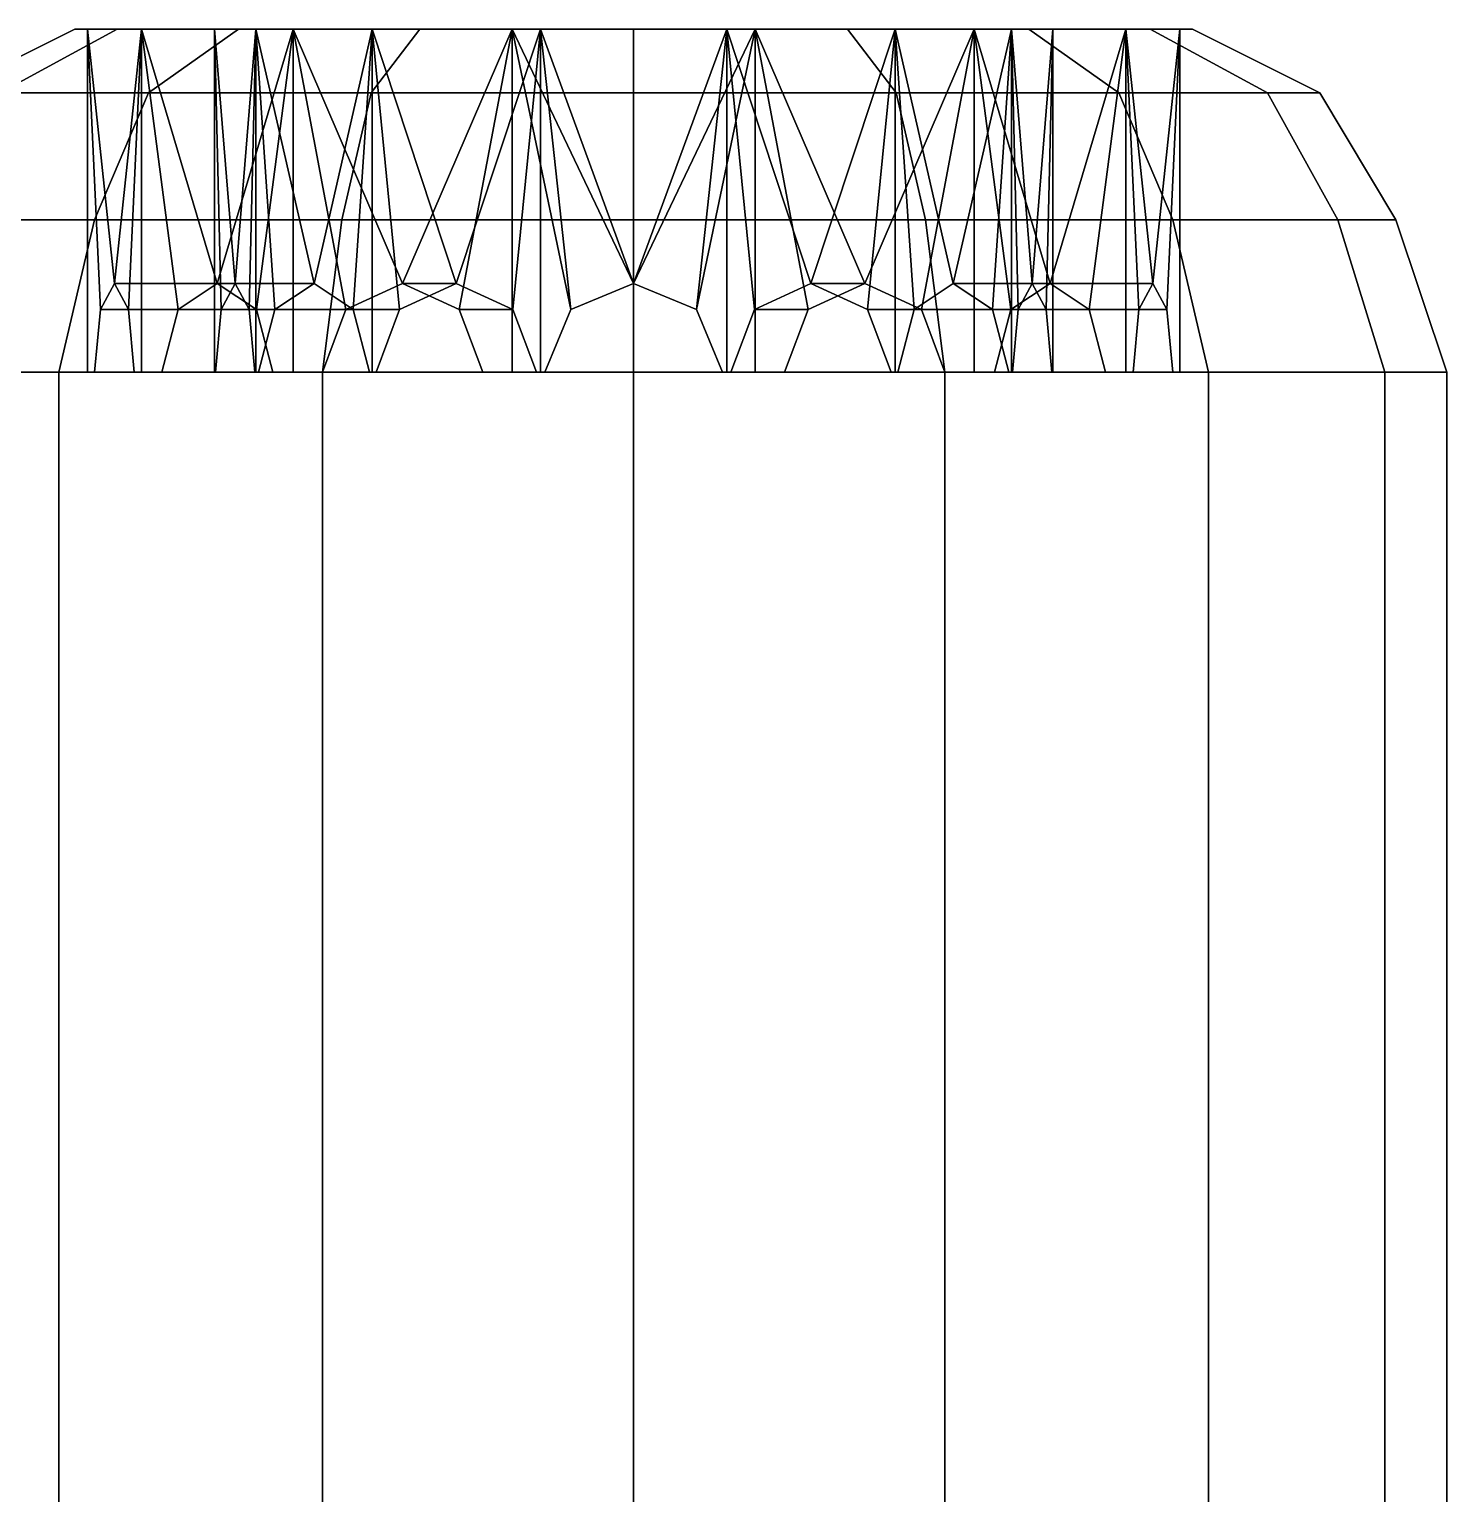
# Model space of a CAD drawing. Extents: x -1.65 to 1.65, y -4.49 to 4.29.
# Drawn here: x -0.476 to 0.64, y 3.137 to 4.29 of the extents above; entities that cross this region are included whole.
import ezdxf

# ---------------------------------------------------------------- set-up
doc = ezdxf.new("R2010")
doc.units = 0
doc.layers.get('0').update_dxf_attribs({"linetype": 'CONTINUOUS'})

msp = doc.modelspace()

# ---------------------------------------------------------------- linework, layer by layer
for points in [[(-0.4989, 4.24, -0.2066), (-0.54, 4.24), (-0.44, 4.29), (-0.4065, 4.29, -0.1684)], [(-0.54, 4.24), (-0.4989, 4.24, 0.2066), (-0.4065, 4.29, 0.1684), (-0.44, 4.29)], [(-0.3818, 4.24, -0.3818), (-0.4989, 4.24, -0.2066), (-0.4065, 4.29, -0.1684), (-0.3111, 4.29, -0.3111)], [(-0.4989, 4.24, 0.2066), (-0.3818, 4.24, 0.3818), (-0.3111, 4.29, 0.3111), (-0.4065, 4.29, 0.1684)], [(-0.44, 4.29), (-0.4065, 4.29, 0.1684), (-0.3874, 4.29, 0.1866), (-0.43, 4.29)], [(-0.4065, 4.29, -0.1684), (-0.44, 4.29), (-0.43, 4.29), (-0.3874, 4.29, -0.1866)], [(-0.3874, 4.29, 0.1866), (-0.4087, 4.09, 0.0933), (-0.4087, 4.09, 0.0933), (-0.43, 4.29)], [(-0.4087, 4.09, 0.0933), (-0.4197, 4.0695, 0.045), (-0.4197, 4.0695, 0.045), (-0.43, 4.29)], [(-0.4197, 4.0695, 0.045), (-0.4243, 4.02, 0.025), (-0.43, 4.02), (-0.43, 4.29)], [(-0.43, 4.29), (-0.4197, 4.0695, -0.045), (-0.4197, 4.0695, -0.045), (-0.4087, 4.09, -0.0933)], [(-0.43, 4.29), (-0.4087, 4.09, -0.0933), (-0.4087, 4.09, -0.0933), (-0.3874, 4.29, -0.1866)], [(-0.4197, 4.0695, -0.045), (-0.43, 4.29), (-0.43, 4.02), (-0.4243, 4.02, -0.025)], [(-0.3874, 4.29, 0.1866), (-0.3977, 4.0695, 0.1415), (-0.3977, 4.0695, 0.1415), (-0.4087, 4.09, 0.0933)], [(-0.4087, 4.09, -0.0933), (-0.3977, 4.0695, -0.1415), (-0.3977, 4.0695, -0.1415), (-0.3874, 4.29, -0.1866)], [(-0.4065, 4.29, 0.1684), (-0.3111, 4.29, 0.3111), (-0.2681, 4.29, 0.3362), (-0.3874, 4.29, 0.1866)], [(-0.3874, 4.29, -0.1866), (-0.3111, 4.29, -0.3111), (-0.4065, 4.29, -0.1684)], [(-0.3977, 4.0695, 0.1415), (-0.3874, 4.29, 0.1866), (-0.3874, 4.02, 0.1866), (-0.3931, 4.02, 0.1615)], [(-0.3977, 4.0695, -0.1415), (-0.3931, 4.02, -0.1615), (-0.3874, 4.02, -0.1866), (-0.3874, 4.29, -0.1866)], [(-0.2681, 4.29, 0.3362), (-0.3278, 4.09, 0.2614), (-0.3278, 4.09, 0.2614), (-0.3874, 4.29, 0.1866)], [(-0.3278, 4.09, 0.2614), (-0.3586, 4.0695, 0.2227), (-0.3586, 4.0695, 0.2227), (-0.3874, 4.29, 0.1866)], [(-0.3586, 4.0695, 0.2227), (-0.3714, 4.02, 0.2067), (-0.3874, 4.02, 0.1866), (-0.3874, 4.29, 0.1866)], [(-0.3874, 4.29, -0.1866), (-0.3586, 4.0695, -0.2227), (-0.3586, 4.0695, -0.2227), (-0.3278, 4.09, -0.2614)], [(-0.3874, 4.29, -0.1866), (-0.3278, 4.09, -0.2614), (-0.3278, 4.09, -0.2614), (-0.2681, 4.29, -0.3362)], [(-0.3586, 4.0695, -0.2227), (-0.3874, 4.29, -0.1866), (-0.3874, 4.02, -0.1866), (-0.3714, 4.02, -0.2067)], [(-0.3874, 4.29, -0.1866), (-0.2681, 4.29, -0.3362), (-0.3111, 4.29, -0.3111)], [(-0.2066, 4.24, -0.4989), (-0.3818, 4.24, -0.3818), (-0.3111, 4.29, -0.3111), (-0.1684, 4.29, -0.4065)], [(-0.3818, 4.24, 0.3818), (-0.2066, 4.24, 0.4989), (-0.1684, 4.29, 0.4065), (-0.3111, 4.29, 0.3111)], [(-0.33, 4.29), (-0.33, 4.29), (-0.3137, 4.09, 0.0716), (-0.2973, 4.29, 0.1432)], [(-0.33, 4.29), (-0.33, 4.29), (-0.3247, 4.0695, 0.0233), (-0.3137, 4.09, 0.0716)], [(-0.3247, 4.0695, 0.0233), (-0.33, 4.29), (-0.33, 4.02), (-0.3292, 4.02, 0.0033)], [(-0.2973, 4.29, -0.1432), (-0.2973, 4.29, -0.1432), (-0.3137, 4.09, -0.0716), (-0.33, 4.29)], [(-0.33, 4.29), (-0.33, 4.29), (-0.3137, 4.09, -0.0716), (-0.3247, 4.0695, -0.0233)], [(-0.33, 4.29), (-0.3247, 4.0695, -0.0233), (-0.3292, 4.02, -0.0033), (-0.33, 4.02)], [(-0.2681, 4.29, 0.3362), (-0.2969, 4.0695, 0.3001), (-0.2969, 4.0695, 0.3001), (-0.3278, 4.09, 0.2614)], [(-0.3278, 4.09, -0.2614), (-0.2969, 4.0695, -0.3001), (-0.2969, 4.0695, -0.3001), (-0.2681, 4.29, -0.3362)], [(-0.2973, 4.29, 0.1432), (-0.2973, 4.29, 0.1432), (-0.3137, 4.09, 0.0716), (-0.3026, 4.0695, 0.1198)], [(-0.2973, 4.29, -0.1432), (-0.2973, 4.29, -0.1432), (-0.3026, 4.0695, -0.1198), (-0.3137, 4.09, -0.0716)], [(-0.3111, 4.29, 0.3111), (-0.1684, 4.29, 0.4065), (-0.2681, 4.29, 0.3362)], [(-0.2681, 4.29, -0.3362), (-0.1684, 4.29, -0.4065), (-0.3111, 4.29, -0.3111)], [(-0.2973, 4.29, 0.1432), (-0.3026, 4.0695, 0.1198), (-0.2981, 4.02, 0.1398), (-0.2973, 4.02, 0.1432)], [(-0.3026, 4.0695, -0.1198), (-0.2973, 4.29, -0.1432), (-0.2973, 4.02, -0.1432), (-0.2981, 4.02, -0.1398)], [(-0.2973, 4.29, 0.1432), (-0.2973, 4.29, 0.1432), (-0.2515, 4.09, 0.2006), (-0.2058, 4.29, 0.258)], [(-0.2973, 4.29, 0.1432), (-0.2973, 4.29, 0.1432), (-0.2824, 4.0695, 0.1619), (-0.2515, 4.09, 0.2006)], [(-0.2824, 4.0695, 0.1619), (-0.2973, 4.29, 0.1432), (-0.2973, 4.02, 0.1432), (-0.2952, 4.02, 0.1459)], [(-0.2058, 4.29, -0.258), (-0.2058, 4.29, -0.258), (-0.2515, 4.09, -0.2006), (-0.2973, 4.29, -0.1432)], [(-0.2973, 4.29, -0.1432), (-0.2973, 4.29, -0.1432), (-0.2515, 4.09, -0.2006), (-0.2824, 4.0695, -0.1619)], [(-0.2973, 4.29, -0.1432), (-0.2824, 4.0695, -0.1619), (-0.2952, 4.02, -0.1459), (-0.2973, 4.02, -0.1432)], [(-0.2969, 4.0695, 0.3001), (-0.2681, 4.29, 0.3362), (-0.2681, 4.02, 0.3362), (-0.2841, 4.02, 0.3161)], [(-0.2969, 4.0695, -0.3001), (-0.2841, 4.02, -0.3161), (-0.2681, 4.02, -0.3362), (-0.2681, 4.29, -0.3362)], [(-0.0957, 4.29, 0.4192), (-0.1819, 4.09, 0.3777), (-0.1819, 4.09, 0.3777), (-0.2681, 4.29, 0.3362)], [(-0.1819, 4.09, 0.3777), (-0.2265, 4.0695, 0.3562), (-0.2265, 4.0695, 0.3562), (-0.2681, 4.29, 0.3362)], [(-0.2265, 4.0695, 0.3562), (-0.245, 4.02, 0.3473), (-0.2681, 4.02, 0.3362), (-0.2681, 4.29, 0.3362)], [(-0.2681, 4.29, -0.3362), (-0.2265, 4.0695, -0.3562), (-0.2265, 4.0695, -0.3562), (-0.1819, 4.09, -0.3777)], [(-0.2681, 4.29, -0.3362), (-0.1819, 4.09, -0.3777), (-0.1819, 4.09, -0.3777), (-0.0957, 4.29, -0.4192)], [(-0.2265, 4.0695, -0.3562), (-0.2681, 4.29, -0.3362), (-0.2681, 4.02, -0.3362), (-0.245, 4.02, -0.3473)], [(-0.2681, 4.29, 0.3362), (-0.1684, 4.29, 0.4065), (-0.0957, 4.29, 0.4192)], [(-0.0957, 4.29, -0.4192), (-0.1684, 4.29, -0.4065), (-0.2681, 4.29, -0.3362)], [(-0.2058, 4.29, 0.258), (-0.2058, 4.29, 0.258), (-0.2515, 4.09, 0.2006), (-0.2207, 4.0695, 0.2393)], [(-0.2058, 4.29, -0.258), (-0.2058, 4.29, -0.258), (-0.2207, 4.0695, -0.2393), (-0.2515, 4.09, -0.2006)], [(-0.2058, 4.29, 0.258), (-0.2207, 4.0695, 0.2393), (-0.2079, 4.02, 0.2553), (-0.2058, 4.02, 0.258)], [(-0.2207, 4.0695, -0.2393), (-0.2058, 4.29, -0.258), (-0.2058, 4.02, -0.258), (-0.2079, 4.02, -0.2553)], [(0, 4.24, -0.54), (-0.2066, 4.24, -0.4989), (-0.1684, 4.29, -0.4065), (0, 4.29, -0.44)], [(-0.2066, 4.24, 0.4989), (0, 4.24, 0.54), (0, 4.29, 0.44), (-0.1684, 4.29, 0.4065)], [(-0.2058, 4.29, 0.258), (-0.2058, 4.29, 0.258), (-0.1396, 4.09, 0.2899), (-0.0734, 4.29, 0.3217)], [(-0.2058, 4.29, 0.258), (-0.2058, 4.29, 0.258), (-0.1842, 4.0695, 0.2684), (-0.1396, 4.09, 0.2899)], [(-0.1842, 4.0695, 0.2684), (-0.2058, 4.29, 0.258), (-0.2058, 4.02, 0.258), (-0.2027, 4.02, 0.2595)], [(-0.0734, 4.29, -0.3217), (-0.0734, 4.29, -0.3217), (-0.1396, 4.09, -0.2899), (-0.2058, 4.29, -0.258)], [(-0.2058, 4.29, -0.258), (-0.2058, 4.29, -0.258), (-0.1396, 4.09, -0.2899), (-0.1842, 4.0695, -0.2684)], [(-0.2058, 4.29, -0.258), (-0.1842, 4.0695, -0.2684), (-0.2027, 4.02, -0.2595), (-0.2058, 4.02, -0.258)], [(-0.0957, 4.29, 0.4192), (-0.1373, 4.0695, 0.3992), (-0.1373, 4.0695, 0.3992), (-0.1819, 4.09, 0.3777)], [(-0.1819, 4.09, -0.3777), (-0.1373, 4.0695, -0.3992), (-0.1373, 4.0695, -0.3992), (-0.0957, 4.29, -0.4192)], [(-0.0734, 4.29, 0.3217), (-0.0734, 4.29, 0.3217), (-0.1396, 4.09, 0.2899), (-0.095, 4.0695, 0.3113)], [(-0.0734, 4.29, -0.3217), (-0.0734, 4.29, -0.3217), (-0.095, 4.0695, -0.3113), (-0.1396, 4.09, -0.2899)], [(-0.1373, 4.0695, 0.3992), (-0.0957, 4.29, 0.4192), (-0.0957, 4.02, 0.4192), (-0.1188, 4.02, 0.4081)], [(-0.1373, 4.0695, -0.3992), (-0.1188, 4.02, -0.4081), (-0.0957, 4.02, -0.4192), (-0.0957, 4.29, -0.4192)], [(-0.0495, 4.0695, 0.4192), (-0.07, 4.02, 0.4192), (-0.0957, 4.02, 0.4192), (-0.0957, 4.29, 0.4192)], [(0, 4.09, 0.4192), (-0.0495, 4.0695, 0.4192), (-0.0495, 4.0695, 0.4192), (-0.0957, 4.29, 0.4192)], [(0.0957, 4.29, 0.4192), (0, 4.09, 0.4192), (0, 4.09, 0.4192), (-0.0957, 4.29, 0.4192)], [(-0.0957, 4.29, -0.4192), (-0.0495, 4.0695, -0.4192), (-0.0495, 4.0695, -0.4192), (0, 4.09, -0.4192)], [(-0.0957, 4.29, -0.4192), (0, 4.09, -0.4192), (0, 4.09, -0.4192), (0.0957, 4.29, -0.4192)], [(-0.0495, 4.0695, -0.4192), (-0.0957, 4.29, -0.4192), (-0.0957, 4.02, -0.4192), (-0.07, 4.02, -0.4192)], [(-0.0957, 4.29, 0.4192), (0, 4.29, 0.44), (0.0957, 4.29, 0.4192)], [(0.0957, 4.29, -0.4192), (0, 4.29, -0.44), (-0.0957, 4.29, -0.4192)], [(-0.0734, 4.29, 0.3217), (-0.095, 4.0695, 0.3113), (-0.0765, 4.02, 0.3202), (-0.0734, 4.02, 0.3217)], [(-0.095, 4.0695, -0.3113), (-0.0734, 4.29, -0.3217), (-0.0734, 4.02, -0.3217), (-0.0765, 4.02, -0.3202)], [(-0.0495, 4.0695, 0.3217), (-0.0734, 4.29, 0.3217), (-0.0734, 4.02, 0.3217), (-0.07, 4.02, 0.3217)], [(-0.0734, 4.29, 0.3217), (-0.0734, 4.29, 0.3217), (-0.0495, 4.0695, 0.3217), (0, 4.09, 0.3217)], [(-0.0734, 4.29, 0.3217), (-0.0734, 4.29, 0.3217), (0, 4.09, 0.3217), (0.0734, 4.29, 0.3217)], [(0.0734, 4.29, -0.3217), (0.0734, 4.29, -0.3217), (0, 4.09, -0.3217), (-0.0734, 4.29, -0.3217)], [(-0.0734, 4.29, -0.3217), (-0.0734, 4.29, -0.3217), (0, 4.09, -0.3217), (-0.0495, 4.0695, -0.3217)], [(-0.0734, 4.29, -0.3217), (-0.0495, 4.0695, -0.3217), (-0.07, 4.02, -0.3217), (-0.0734, 4.02, -0.3217)], [(0.0734, 4.29, 0.3217), (0.0734, 4.29, 0.3217), (0, 4.09, 0.3217), (0.0495, 4.0695, 0.3217)], [(0.0957, 4.29, 0.4192), (0.0495, 4.0695, 0.4192), (0.0495, 4.0695, 0.4192), (0, 4.09, 0.4192)], [(0, 4.09, -0.4192), (0.0495, 4.0695, -0.4192), (0.0495, 4.0695, -0.4192), (0.0957, 4.29, -0.4192)], [(0.0734, 4.29, -0.3217), (0.0734, 4.29, -0.3217), (0.0495, 4.0695, -0.3217), (0, 4.09, -0.3217)], [(0.2066, 4.24, -0.4989), (0, 4.24, -0.54), (0, 4.29, -0.44), (0.1684, 4.29, -0.4065)], [(0, 4.24, 0.54), (0.2066, 4.24, 0.4989), (0.1684, 4.29, 0.4065), (0, 4.29, 0.44)], [(0.0734, 4.29, 0.3217), (0.0495, 4.0695, 0.3217), (0.07, 4.02, 0.3217), (0.0734, 4.02, 0.3217)], [(0.0495, 4.0695, 0.4192), (0.0957, 4.29, 0.4192), (0.0957, 4.02, 0.4192), (0.07, 4.02, 0.4192)], [(0.0495, 4.0695, -0.4192), (0.07, 4.02, -0.4192), (0.0957, 4.02, -0.4192), (0.0957, 4.29, -0.4192)], [(0.0495, 4.0695, -0.3217), (0.0734, 4.29, -0.3217), (0.0734, 4.02, -0.3217), (0.07, 4.02, -0.3217)], [(0.2058, 4.29, -0.258), (0.2058, 4.29, -0.258), (0.1396, 4.09, -0.2899), (0.0734, 4.29, -0.3217)], [(0.0734, 4.29, -0.3217), (0.0734, 4.29, -0.3217), (0.1396, 4.09, -0.2899), (0.095, 4.0695, -0.3113)], [(0.0734, 4.29, -0.3217), (0.095, 4.0695, -0.3113), (0.0765, 4.02, -0.3202), (0.0734, 4.02, -0.3217)], [(0.0734, 4.29, 0.3217), (0.0734, 4.29, 0.3217), (0.1396, 4.09, 0.2899), (0.2058, 4.29, 0.258)], [(0.0734, 4.29, 0.3217), (0.0734, 4.29, 0.3217), (0.095, 4.0695, 0.3113), (0.1396, 4.09, 0.2899)], [(0.095, 4.0695, 0.3113), (0.0734, 4.29, 0.3217), (0.0734, 4.02, 0.3217), (0.0765, 4.02, 0.3202)], [(0.0957, 4.29, -0.4192), (0.1373, 4.0695, -0.3992), (0.1373, 4.0695, -0.3992), (0.1819, 4.09, -0.3777)], [(0.0957, 4.29, -0.4192), (0.1819, 4.09, -0.3777), (0.1819, 4.09, -0.3777), (0.2681, 4.29, -0.3362)], [(0.1373, 4.0695, -0.3992), (0.0957, 4.29, -0.4192), (0.0957, 4.02, -0.4192), (0.1188, 4.02, -0.4081)], [(0.2681, 4.29, 0.3362), (0.1819, 4.09, 0.3777), (0.1819, 4.09, 0.3777), (0.0957, 4.29, 0.4192)], [(0.1819, 4.09, 0.3777), (0.1373, 4.0695, 0.3992), (0.1373, 4.0695, 0.3992), (0.0957, 4.29, 0.4192)], [(0.1373, 4.0695, 0.3992), (0.1188, 4.02, 0.4081), (0.0957, 4.02, 0.4192), (0.0957, 4.29, 0.4192)], [(0.0957, 4.29, 0.4192), (0.1684, 4.29, 0.4065), (0.2681, 4.29, 0.3362)], [(0.2681, 4.29, -0.3362), (0.1684, 4.29, -0.4065), (0.0957, 4.29, -0.4192)], [(0.2058, 4.29, -0.258), (0.2058, 4.29, -0.258), (0.1842, 4.0695, -0.2684), (0.1396, 4.09, -0.2899)], [(0.2058, 4.29, 0.258), (0.2058, 4.29, 0.258), (0.1396, 4.09, 0.2899), (0.1842, 4.0695, 0.2684)], [(0.3818, 4.24, -0.3818), (0.2066, 4.24, -0.4989), (0.1684, 4.29, -0.4065), (0.3111, 4.29, -0.3111)], [(0.2066, 4.24, 0.4989), (0.3818, 4.24, 0.3818), (0.3111, 4.29, 0.3111), (0.1684, 4.29, 0.4065)], [(0.2681, 4.29, 0.3362), (0.1684, 4.29, 0.4065), (0.3111, 4.29, 0.3111)], [(0.3111, 4.29, -0.3111), (0.1684, 4.29, -0.4065), (0.2681, 4.29, -0.3362)], [(0.1819, 4.09, -0.3777), (0.2265, 4.0695, -0.3562), (0.2265, 4.0695, -0.3562), (0.2681, 4.29, -0.3362)], [(0.2681, 4.29, 0.3362), (0.2265, 4.0695, 0.3562), (0.2265, 4.0695, 0.3562), (0.1819, 4.09, 0.3777)], [(0.1842, 4.0695, -0.2684), (0.2058, 4.29, -0.258), (0.2058, 4.02, -0.258), (0.2027, 4.02, -0.2595)], [(0.2058, 4.29, 0.258), (0.1842, 4.0695, 0.2684), (0.2027, 4.02, 0.2595), (0.2058, 4.02, 0.258)], [(0.2973, 4.29, -0.1432), (0.2973, 4.29, -0.1432), (0.2515, 4.09, -0.2006), (0.2058, 4.29, -0.258)], [(0.2058, 4.29, -0.258), (0.2058, 4.29, -0.258), (0.2515, 4.09, -0.2006), (0.2207, 4.0695, -0.2393)], [(0.2058, 4.29, -0.258), (0.2207, 4.0695, -0.2393), (0.2079, 4.02, -0.2553), (0.2058, 4.02, -0.258)], [(0.2058, 4.29, 0.258), (0.2058, 4.29, 0.258), (0.2515, 4.09, 0.2006), (0.2973, 4.29, 0.1432)], [(0.2058, 4.29, 0.258), (0.2058, 4.29, 0.258), (0.2207, 4.0695, 0.2393), (0.2515, 4.09, 0.2006)], [(0.2207, 4.0695, 0.2393), (0.2058, 4.29, 0.258), (0.2058, 4.02, 0.258), (0.2079, 4.02, 0.2553)], [(0.2265, 4.0695, -0.3562), (0.245, 4.02, -0.3473), (0.2681, 4.02, -0.3362), (0.2681, 4.29, -0.3362)], [(0.2265, 4.0695, 0.3562), (0.2681, 4.29, 0.3362), (0.2681, 4.02, 0.3362), (0.245, 4.02, 0.3473)], [(0.2973, 4.29, -0.1432), (0.2973, 4.29, -0.1432), (0.2824, 4.0695, -0.1619), (0.2515, 4.09, -0.2006)], [(0.2973, 4.29, 0.1432), (0.2973, 4.29, 0.1432), (0.2515, 4.09, 0.2006), (0.2824, 4.0695, 0.1619)], [(0.2681, 4.29, -0.3362), (0.2969, 4.0695, -0.3001), (0.2969, 4.0695, -0.3001), (0.3278, 4.09, -0.2614)], [(0.2681, 4.29, -0.3362), (0.3278, 4.09, -0.2614), (0.3278, 4.09, -0.2614), (0.3874, 4.29, -0.1866)], [(0.2969, 4.0695, -0.3001), (0.2681, 4.29, -0.3362), (0.2681, 4.02, -0.3362), (0.2841, 4.02, -0.3161)], [(0.3874, 4.29, 0.1866), (0.3278, 4.09, 0.2614), (0.3278, 4.09, 0.2614), (0.2681, 4.29, 0.3362)], [(0.3278, 4.09, 0.2614), (0.2969, 4.0695, 0.3001), (0.2969, 4.0695, 0.3001), (0.2681, 4.29, 0.3362)], [(0.2969, 4.0695, 0.3001), (0.2841, 4.02, 0.3161), (0.2681, 4.02, 0.3362), (0.2681, 4.29, 0.3362)], [(0.3874, 4.29, 0.1866), (0.2681, 4.29, 0.3362), (0.3111, 4.29, 0.3111)], [(0.4065, 4.29, -0.1684), (0.3111, 4.29, -0.3111), (0.2681, 4.29, -0.3362), (0.3874, 4.29, -0.1866)], [(0.2824, 4.0695, -0.1619), (0.2973, 4.29, -0.1432), (0.2973, 4.02, -0.1432), (0.2952, 4.02, -0.1459)], [(0.2973, 4.29, 0.1432), (0.2824, 4.0695, 0.1619), (0.2952, 4.02, 0.1459), (0.2973, 4.02, 0.1432)], [(0.33, 4.29), (0.33, 4.29), (0.3137, 4.09, -0.0716), (0.2973, 4.29, -0.1432)], [(0.2973, 4.29, -0.1432), (0.2973, 4.29, -0.1432), (0.3137, 4.09, -0.0716), (0.3026, 4.0695, -0.1198)], [(0.2973, 4.29, -0.1432), (0.3026, 4.0695, -0.1198), (0.2981, 4.02, -0.1398), (0.2973, 4.02, -0.1432)], [(0.2973, 4.29, 0.1432), (0.2973, 4.29, 0.1432), (0.3137, 4.09, 0.0716), (0.33, 4.29)], [(0.2973, 4.29, 0.1432), (0.2973, 4.29, 0.1432), (0.3026, 4.0695, 0.1198), (0.3137, 4.09, 0.0716)], [(0.3026, 4.0695, 0.1198), (0.2973, 4.29, 0.1432), (0.2973, 4.02, 0.1432), (0.2981, 4.02, 0.1398)], [(0.4989, 4.24, -0.2066), (0.3818, 4.24, -0.3818), (0.3111, 4.29, -0.3111), (0.4065, 4.29, -0.1684)], [(0.3818, 4.24, 0.3818), (0.4989, 4.24, 0.2066), (0.4065, 4.29, 0.1684), (0.3111, 4.29, 0.3111)], [(0.3874, 4.29, 0.1866), (0.3111, 4.29, 0.3111), (0.4065, 4.29, 0.1684)], [(0.33, 4.29), (0.33, 4.29), (0.3247, 4.0695, -0.0233), (0.3137, 4.09, -0.0716)], [(0.33, 4.29), (0.33, 4.29), (0.3137, 4.09, 0.0716), (0.3247, 4.0695, 0.0233)], [(0.3247, 4.0695, -0.0233), (0.33, 4.29), (0.33, 4.02), (0.3292, 4.02, -0.0033)], [(0.33, 4.29), (0.3247, 4.0695, 0.0233), (0.3292, 4.02, 0.0033), (0.33, 4.02)], [(0.3278, 4.09, -0.2614), (0.3586, 4.0695, -0.2227), (0.3586, 4.0695, -0.2227), (0.3874, 4.29, -0.1866)], [(0.3874, 4.29, 0.1866), (0.3586, 4.0695, 0.2227), (0.3586, 4.0695, 0.2227), (0.3278, 4.09, 0.2614)], [(0.3586, 4.0695, -0.2227), (0.3714, 4.02, -0.2067), (0.3874, 4.02, -0.1866), (0.3874, 4.29, -0.1866)], [(0.3586, 4.0695, 0.2227), (0.3874, 4.29, 0.1866), (0.3874, 4.02, 0.1866), (0.3714, 4.02, 0.2067)], [(0.3874, 4.29, -0.1866), (0.3977, 4.0695, -0.1415), (0.3977, 4.0695, -0.1415), (0.4087, 4.09, -0.0933)], [(0.3874, 4.29, -0.1866), (0.4087, 4.09, -0.0933), (0.4087, 4.09, -0.0933), (0.43, 4.29)], [(0.3977, 4.0695, -0.1415), (0.3874, 4.29, -0.1866), (0.3874, 4.02, -0.1866), (0.3931, 4.02, -0.1615)], [(0.43, 4.29), (0.4087, 4.09, 0.0933), (0.4087, 4.09, 0.0933), (0.3874, 4.29, 0.1866)], [(0.4087, 4.09, 0.0933), (0.3977, 4.0695, 0.1415), (0.3977, 4.0695, 0.1415), (0.3874, 4.29, 0.1866)], [(0.3977, 4.0695, 0.1415), (0.3931, 4.02, 0.1615), (0.3874, 4.02, 0.1866), (0.3874, 4.29, 0.1866)], [(0.4065, 4.29, 0.1684), (0.44, 4.29), (0.43, 4.29), (0.3874, 4.29, 0.1866)], [(0.44, 4.29), (0.4065, 4.29, -0.1684), (0.3874, 4.29, -0.1866), (0.43, 4.29)], [(0.54, 4.24), (0.4989, 4.24, -0.2066), (0.4065, 4.29, -0.1684), (0.44, 4.29)], [(0.4989, 4.24, 0.2066), (0.54, 4.24), (0.44, 4.29), (0.4065, 4.29, 0.1684)], [(0.4087, 4.09, -0.0933), (0.4197, 4.0695, -0.045), (0.4197, 4.0695, -0.045), (0.43, 4.29)], [(0.43, 4.29), (0.4197, 4.0695, 0.045), (0.4197, 4.0695, 0.045), (0.4087, 4.09, 0.0933)], [(0.4197, 4.0695, -0.045), (0.4243, 4.02, -0.025), (0.43, 4.02), (0.43, 4.29)], [(0.4197, 4.0695, 0.045), (0.43, 4.29), (0.43, 4.02), (0.4243, 4.02, 0.025)], [(-0.4243, 4.14, -0.4243), (-0.5543, 4.14, -0.2296), (-0.4989, 4.24, -0.2066), (-0.3818, 4.24, -0.3818)], [(-0.5543, 4.14, 0.2296), (-0.4243, 4.14, 0.4243), (-0.3818, 4.24, 0.3818), (-0.4989, 4.24, 0.2066)], [(-0.2296, 4.14, -0.5543), (-0.4243, 4.14, -0.4243), (-0.3818, 4.24, -0.3818), (-0.2066, 4.24, -0.4989)], [(-0.4243, 4.14, 0.4243), (-0.2296, 4.14, 0.5543), (-0.2066, 4.24, 0.4989), (-0.3818, 4.24, 0.3818)], [(0, 4.14, -0.6), (-0.2296, 4.14, -0.5543), (-0.2066, 4.24, -0.4989), (0, 4.24, -0.54)], [(-0.2296, 4.14, 0.5543), (0, 4.14, 0.6), (0, 4.24, 0.54), (-0.2066, 4.24, 0.4989)], [(0.2296, 4.14, -0.5543), (0, 4.14, -0.6), (0, 4.24, -0.54), (0.2066, 4.24, -0.4989)], [(0, 4.14, 0.6), (0.2296, 4.14, 0.5543), (0.2066, 4.24, 0.4989), (0, 4.24, 0.54)], [(0.4243, 4.14, -0.4243), (0.2296, 4.14, -0.5543), (0.2066, 4.24, -0.4989), (0.3818, 4.24, -0.3818)], [(0.2296, 4.14, 0.5543), (0.4243, 4.14, 0.4243), (0.3818, 4.24, 0.3818), (0.2066, 4.24, 0.4989)], [(0.5543, 4.14, -0.2296), (0.4243, 4.14, -0.4243), (0.3818, 4.24, -0.3818), (0.4989, 4.24, -0.2066)], [(0.4243, 4.14, 0.4243), (0.5543, 4.14, 0.2296), (0.4989, 4.24, 0.2066), (0.3818, 4.24, 0.3818)], [(0.6, 4.14), (0.5543, 4.14, -0.2296), (0.4989, 4.24, -0.2066), (0.54, 4.24)], [(0.5543, 4.14, 0.2296), (0.6, 4.14), (0.54, 4.24), (0.4989, 4.24, 0.2066)], [(-0.4525, 4.02, -0.4525), (-0.5913, 4.02, -0.2449), (-0.5543, 4.14, -0.2296), (-0.4243, 4.14, -0.4243)], [(-0.5913, 4.02, 0.2449), (-0.4525, 4.02, 0.4525), (-0.4243, 4.14, 0.4243), (-0.5543, 4.14, 0.2296)], [(-0.2449, 4.02, -0.5913), (-0.4525, 4.02, -0.4525), (-0.4243, 4.14, -0.4243), (-0.2296, 4.14, -0.5543)], [(-0.4525, 4.02, 0.4525), (-0.2449, 4.02, 0.5913), (-0.2296, 4.14, 0.5543), (-0.4243, 4.14, 0.4243)], [(0, 4.02, -0.64), (-0.2449, 4.02, -0.5913), (-0.2296, 4.14, -0.5543), (0, 4.14, -0.6)], [(-0.2449, 4.02, 0.5913), (0, 4.02, 0.64), (0, 4.14, 0.6), (-0.2296, 4.14, 0.5543)], [(0.2449, 4.02, -0.5913), (0, 4.02, -0.64), (0, 4.14, -0.6), (0.2296, 4.14, -0.5543)], [(0, 4.02, 0.64), (0.2449, 4.02, 0.5913), (0.2296, 4.14, 0.5543), (0, 4.14, 0.6)], [(0.4525, 4.02, -0.4525), (0.2449, 4.02, -0.5913), (0.2296, 4.14, -0.5543), (0.4243, 4.14, -0.4243)], [(0.2449, 4.02, 0.5913), (0.4525, 4.02, 0.4525), (0.4243, 4.14, 0.4243), (0.2296, 4.14, 0.5543)], [(0.5913, 4.02, -0.2449), (0.4525, 4.02, -0.4525), (0.4243, 4.14, -0.4243), (0.5543, 4.14, -0.2296)], [(0.4525, 4.02, 0.4525), (0.5913, 4.02, 0.2449), (0.5543, 4.14, 0.2296), (0.4243, 4.14, 0.4243)], [(0.64, 4.02), (0.5913, 4.02, -0.2449), (0.5543, 4.14, -0.2296), (0.6, 4.14)], [(0.5913, 4.02, 0.2449), (0.64, 4.02), (0.6, 4.14), (0.5543, 4.14, 0.2296)], [(-0.3137, 4.09, 0.0716), (-0.3247, 4.0695, 0.0233), (-0.4197, 4.0695, 0.045), (-0.4087, 4.09, 0.0933)], [(-0.3247, 4.0695, -0.0233), (-0.3137, 4.09, -0.0716), (-0.4087, 4.09, -0.0933), (-0.4197, 4.0695, -0.045)], [(-0.3026, 4.0695, 0.1198), (-0.3137, 4.09, 0.0716), (-0.4087, 4.09, 0.0933), (-0.3977, 4.0695, 0.1415)], [(-0.3137, 4.09, -0.0716), (-0.3026, 4.0695, -0.1198), (-0.3977, 4.0695, -0.1415), (-0.4087, 4.09, -0.0933)], [(-0.2515, 4.09, 0.2006), (-0.2824, 4.0695, 0.1619), (-0.3586, 4.0695, 0.2227), (-0.3278, 4.09, 0.2614)], [(-0.2824, 4.0695, -0.1619), (-0.2515, 4.09, -0.2006), (-0.3278, 4.09, -0.2614), (-0.3586, 4.0695, -0.2227)], [(-0.2207, 4.0695, 0.2393), (-0.2515, 4.09, 0.2006), (-0.3278, 4.09, 0.2614), (-0.2969, 4.0695, 0.3001)], [(-0.2515, 4.09, -0.2006), (-0.2207, 4.0695, -0.2393), (-0.2969, 4.0695, -0.3001), (-0.3278, 4.09, -0.2614)], [(-0.1396, 4.09, 0.2899), (-0.1842, 4.0695, 0.2684), (-0.2265, 4.0695, 0.3562), (-0.1819, 4.09, 0.3777)], [(-0.1842, 4.0695, -0.2684), (-0.1396, 4.09, -0.2899), (-0.1819, 4.09, -0.3777), (-0.2265, 4.0695, -0.3562)], [(-0.095, 4.0695, 0.3113), (-0.1396, 4.09, 0.2899), (-0.1819, 4.09, 0.3777), (-0.1373, 4.0695, 0.3992)], [(-0.1396, 4.09, -0.2899), (-0.095, 4.0695, -0.3113), (-0.1373, 4.0695, -0.3992), (-0.1819, 4.09, -0.3777)], [(0, 4.09, 0.3217), (-0.0495, 4.0695, 0.3217), (-0.0495, 4.0695, 0.4192), (0, 4.09, 0.4192)], [(-0.0495, 4.0695, -0.3217), (0, 4.09, -0.3217), (0, 4.09, -0.4192), (-0.0495, 4.0695, -0.4192)], [(0.0495, 4.0695, 0.3217), (0, 4.09, 0.3217), (0, 4.09, 0.4192), (0.0495, 4.0695, 0.4192)], [(0, 4.09, -0.3217), (0.0495, 4.0695, -0.3217), (0.0495, 4.0695, -0.4192), (0, 4.09, -0.4192)], [(0.095, 4.0695, -0.3113), (0.1396, 4.09, -0.2899), (0.1819, 4.09, -0.3777), (0.1373, 4.0695, -0.3992)], [(0.1396, 4.09, 0.2899), (0.095, 4.0695, 0.3113), (0.1373, 4.0695, 0.3992), (0.1819, 4.09, 0.3777)], [(0.1396, 4.09, -0.2899), (0.1842, 4.0695, -0.2684), (0.2265, 4.0695, -0.3562), (0.1819, 4.09, -0.3777)], [(0.1842, 4.0695, 0.2684), (0.1396, 4.09, 0.2899), (0.1819, 4.09, 0.3777), (0.2265, 4.0695, 0.3562)], [(0.2207, 4.0695, -0.2393), (0.2515, 4.09, -0.2006), (0.3278, 4.09, -0.2614), (0.2969, 4.0695, -0.3001)], [(0.2515, 4.09, 0.2006), (0.2207, 4.0695, 0.2393), (0.2969, 4.0695, 0.3001), (0.3278, 4.09, 0.2614)], [(0.2515, 4.09, -0.2006), (0.2824, 4.0695, -0.1619), (0.3586, 4.0695, -0.2227), (0.3278, 4.09, -0.2614)], [(0.2824, 4.0695, 0.1619), (0.2515, 4.09, 0.2006), (0.3278, 4.09, 0.2614), (0.3586, 4.0695, 0.2227)], [(0.3026, 4.0695, -0.1198), (0.3137, 4.09, -0.0716), (0.4087, 4.09, -0.0933), (0.3977, 4.0695, -0.1415)], [(0.3137, 4.09, 0.0716), (0.3026, 4.0695, 0.1198), (0.3977, 4.0695, 0.1415), (0.4087, 4.09, 0.0933)], [(0.3137, 4.09, -0.0716), (0.3247, 4.0695, -0.0233), (0.4197, 4.0695, -0.045), (0.4087, 4.09, -0.0933)], [(0.3247, 4.0695, 0.0233), (0.3137, 4.09, 0.0716), (0.4087, 4.09, 0.0933), (0.4197, 4.0695, 0.045)], [(-0.3247, 4.0695, 0.0233), (-0.3292, 4.02, 0.0033), (-0.4243, 4.02, 0.025), (-0.4197, 4.0695, 0.045)], [(-0.3292, 4.02, -0.0033), (-0.3247, 4.0695, -0.0233), (-0.4197, 4.0695, -0.045), (-0.4243, 4.02, -0.025)], [(-0.2981, 4.02, 0.1398), (-0.3026, 4.0695, 0.1198), (-0.3977, 4.0695, 0.1415), (-0.3931, 4.02, 0.1615)], [(-0.3026, 4.0695, -0.1198), (-0.2981, 4.02, -0.1398), (-0.3931, 4.02, -0.1615), (-0.3977, 4.0695, -0.1415)], [(-0.2824, 4.0695, 0.1619), (-0.2952, 4.02, 0.1459), (-0.3714, 4.02, 0.2067), (-0.3586, 4.0695, 0.2227)], [(-0.2952, 4.02, -0.1459), (-0.2824, 4.0695, -0.1619), (-0.3586, 4.0695, -0.2227), (-0.3714, 4.02, -0.2067)], [(-0.2079, 4.02, 0.2553), (-0.2207, 4.0695, 0.2393), (-0.2969, 4.0695, 0.3001), (-0.2841, 4.02, 0.3161)], [(-0.2207, 4.0695, -0.2393), (-0.2079, 4.02, -0.2553), (-0.2841, 4.02, -0.3161), (-0.2969, 4.0695, -0.3001)], [(-0.1842, 4.0695, 0.2684), (-0.2027, 4.02, 0.2595), (-0.245, 4.02, 0.3473), (-0.2265, 4.0695, 0.3562)], [(-0.2027, 4.02, -0.2595), (-0.1842, 4.0695, -0.2684), (-0.2265, 4.0695, -0.3562), (-0.245, 4.02, -0.3473)], [(-0.0765, 4.02, 0.3202), (-0.095, 4.0695, 0.3113), (-0.1373, 4.0695, 0.3992), (-0.1188, 4.02, 0.4081)], [(-0.095, 4.0695, -0.3113), (-0.0765, 4.02, -0.3202), (-0.1188, 4.02, -0.4081), (-0.1373, 4.0695, -0.3992)], [(-0.0495, 4.0695, 0.3217), (-0.07, 4.02, 0.3217), (-0.07, 4.02, 0.4192), (-0.0495, 4.0695, 0.4192)], [(-0.07, 4.02, -0.3217), (-0.0495, 4.0695, -0.3217), (-0.0495, 4.0695, -0.4192), (-0.07, 4.02, -0.4192)], [(0.07, 4.02, 0.3217), (0.0495, 4.0695, 0.3217), (0.0495, 4.0695, 0.4192), (0.07, 4.02, 0.4192)], [(0.0495, 4.0695, -0.3217), (0.07, 4.02, -0.3217), (0.07, 4.02, -0.4192), (0.0495, 4.0695, -0.4192)], [(0.0765, 4.02, -0.3202), (0.095, 4.0695, -0.3113), (0.1373, 4.0695, -0.3992), (0.1188, 4.02, -0.4081)], [(0.095, 4.0695, 0.3113), (0.0765, 4.02, 0.3202), (0.1188, 4.02, 0.4081), (0.1373, 4.0695, 0.3992)], [(0.1842, 4.0695, -0.2684), (0.2027, 4.02, -0.2595), (0.245, 4.02, -0.3473), (0.2265, 4.0695, -0.3562)], [(0.2027, 4.02, 0.2595), (0.1842, 4.0695, 0.2684), (0.2265, 4.0695, 0.3562), (0.245, 4.02, 0.3473)], [(0.2079, 4.02, -0.2553), (0.2207, 4.0695, -0.2393), (0.2969, 4.0695, -0.3001), (0.2841, 4.02, -0.3161)], [(0.2207, 4.0695, 0.2393), (0.2079, 4.02, 0.2553), (0.2841, 4.02, 0.3161), (0.2969, 4.0695, 0.3001)], [(0.2824, 4.0695, -0.1619), (0.2952, 4.02, -0.1459), (0.3714, 4.02, -0.2067), (0.3586, 4.0695, -0.2227)], [(0.2952, 4.02, 0.1459), (0.2824, 4.0695, 0.1619), (0.3586, 4.0695, 0.2227), (0.3714, 4.02, 0.2067)], [(0.2981, 4.02, -0.1398), (0.3026, 4.0695, -0.1198), (0.3977, 4.0695, -0.1415), (0.3931, 4.02, -0.1615)], [(0.3026, 4.0695, 0.1198), (0.2981, 4.02, 0.1398), (0.3931, 4.02, 0.1615), (0.3977, 4.0695, 0.1415)], [(0.3247, 4.0695, -0.0233), (0.3292, 4.02, -0.0033), (0.4243, 4.02, -0.025), (0.4197, 4.0695, -0.045)], [(0.3292, 4.02, 0.0033), (0.3247, 4.0695, 0.0233), (0.4197, 4.0695, 0.045), (0.4243, 4.02, 0.025)], [(-0.4525, 4.02, 0.4525), (-0.5913, 4.02, 0.2449), (-0.5913, 3.11, 0.2449), (-0.4525, 3.11, 0.4525)], [(-0.5913, 4.02, -0.2449), (-0.4525, 4.02, -0.4525), (-0.4525, 3.11, -0.4525), (-0.5913, 3.11, -0.2449)], [(-0.2449, 4.02, 0.5913), (-0.4525, 4.02, 0.4525), (-0.4525, 3.11, 0.4525), (-0.2449, 3.11, 0.5913)], [(-0.4525, 4.02, -0.4525), (-0.2449, 4.02, -0.5913), (-0.2449, 3.11, -0.5913), (-0.4525, 3.11, -0.4525)], [(-0.33, 4.02), (-0.3292, 4.02, -0.0033), (-0.4243, 4.02, -0.025), (-0.43, 4.02)], [(-0.3292, 4.02, 0.0033), (-0.33, 4.02), (-0.43, 4.02), (-0.4243, 4.02, 0.025)], [(-0.2973, 4.02, 0.1432), (-0.2981, 4.02, 0.1398), (-0.3931, 4.02, 0.1615), (-0.3874, 4.02, 0.1866)], [(-0.2981, 4.02, -0.1398), (-0.2973, 4.02, -0.1432), (-0.3874, 4.02, -0.1866), (-0.3931, 4.02, -0.1615)], [(-0.2952, 4.02, 0.1459), (-0.2973, 4.02, 0.1432), (-0.3874, 4.02, 0.1866), (-0.3714, 4.02, 0.2067)], [(-0.2973, 4.02, -0.1432), (-0.2952, 4.02, -0.1459), (-0.3714, 4.02, -0.2067), (-0.3874, 4.02, -0.1866)], [(-0.2058, 4.02, 0.258), (-0.2079, 4.02, 0.2553), (-0.2841, 4.02, 0.3161), (-0.2681, 4.02, 0.3362)], [(-0.2079, 4.02, -0.2553), (-0.2058, 4.02, -0.258), (-0.2681, 4.02, -0.3362), (-0.2841, 4.02, -0.3161)], [(-0.2027, 4.02, 0.2595), (-0.2058, 4.02, 0.258), (-0.2681, 4.02, 0.3362), (-0.245, 4.02, 0.3473)], [(-0.2058, 4.02, -0.258), (-0.2027, 4.02, -0.2595), (-0.245, 4.02, -0.3473), (-0.2681, 4.02, -0.3362)], [(0, 4.02, 0.64), (-0.2449, 4.02, 0.5913), (-0.2449, 3.11, 0.5913), (0, 3.11, 0.64)], [(-0.2449, 4.02, -0.5913), (0, 4.02, -0.64), (0, 3.11, -0.64), (-0.2449, 3.11, -0.5913)], [(-0.0734, 4.02, 0.3217), (-0.0765, 4.02, 0.3202), (-0.1188, 4.02, 0.4081), (-0.0957, 4.02, 0.4192)], [(-0.0765, 4.02, -0.3202), (-0.0734, 4.02, -0.3217), (-0.0957, 4.02, -0.4192), (-0.1188, 4.02, -0.4081)], [(-0.07, 4.02, 0.3217), (-0.0734, 4.02, 0.3217), (-0.0957, 4.02, 0.4192), (-0.07, 4.02, 0.4192)], [(-0.0734, 4.02, -0.3217), (-0.07, 4.02, -0.3217), (-0.07, 4.02, -0.4192), (-0.0957, 4.02, -0.4192)], [(0.2449, 4.02, 0.5913), (0, 4.02, 0.64), (0, 3.11, 0.64), (0.2449, 3.11, 0.5913)], [(0, 4.02, -0.64), (0.2449, 4.02, -0.5913), (0.2449, 3.11, -0.5913), (0, 3.11, -0.64)], [(0.07, 4.02, -0.3217), (0.0734, 4.02, -0.3217), (0.0957, 4.02, -0.4192), (0.07, 4.02, -0.4192)], [(0.0734, 4.02, 0.3217), (0.07, 4.02, 0.3217), (0.07, 4.02, 0.4192), (0.0957, 4.02, 0.4192)], [(0.0734, 4.02, -0.3217), (0.0765, 4.02, -0.3202), (0.1188, 4.02, -0.4081), (0.0957, 4.02, -0.4192)], [(0.0765, 4.02, 0.3202), (0.0734, 4.02, 0.3217), (0.0957, 4.02, 0.4192), (0.1188, 4.02, 0.4081)], [(0.2027, 4.02, -0.2595), (0.2058, 4.02, -0.258), (0.2681, 4.02, -0.3362), (0.245, 4.02, -0.3473)], [(0.2058, 4.02, 0.258), (0.2027, 4.02, 0.2595), (0.245, 4.02, 0.3473), (0.2681, 4.02, 0.3362)], [(0.2058, 4.02, -0.258), (0.2079, 4.02, -0.2553), (0.2841, 4.02, -0.3161), (0.2681, 4.02, -0.3362)], [(0.2079, 4.02, 0.2553), (0.2058, 4.02, 0.258), (0.2681, 4.02, 0.3362), (0.2841, 4.02, 0.3161)], [(0.4525, 4.02, 0.4525), (0.2449, 4.02, 0.5913), (0.2449, 3.11, 0.5913), (0.4525, 3.11, 0.4525)], [(0.2449, 4.02, -0.5913), (0.4525, 4.02, -0.4525), (0.4525, 3.11, -0.4525), (0.2449, 3.11, -0.5913)], [(0.2952, 4.02, -0.1459), (0.2973, 4.02, -0.1432), (0.3874, 4.02, -0.1866), (0.3714, 4.02, -0.2067)], [(0.2973, 4.02, 0.1432), (0.2952, 4.02, 0.1459), (0.3714, 4.02, 0.2067), (0.3874, 4.02, 0.1866)], [(0.2973, 4.02, -0.1432), (0.2981, 4.02, -0.1398), (0.3931, 4.02, -0.1615), (0.3874, 4.02, -0.1866)], [(0.2981, 4.02, 0.1398), (0.2973, 4.02, 0.1432), (0.3874, 4.02, 0.1866), (0.3931, 4.02, 0.1615)], [(0.33, 4.02), (0.3292, 4.02, 0.0033), (0.4243, 4.02, 0.025), (0.43, 4.02)], [(0.3292, 4.02, -0.0033), (0.33, 4.02), (0.43, 4.02), (0.4243, 4.02, -0.025)], [(0.5913, 4.02, 0.2449), (0.4525, 4.02, 0.4525), (0.4525, 3.11, 0.4525), (0.5913, 3.11, 0.2449)], [(0.4525, 4.02, -0.4525), (0.5913, 4.02, -0.2449), (0.5913, 3.11, -0.2449), (0.4525, 3.11, -0.4525)], [(0.64, 4.02), (0.5913, 4.02, 0.2449), (0.5913, 3.11, 0.2449), (0.64, 3.11)], [(0.5913, 4.02, -0.2449), (0.64, 4.02), (0.64, 3.11), (0.5913, 3.11, -0.2449)]]:
    msp.add_3dface(points)

doc.saveas('drawing.dxf')
